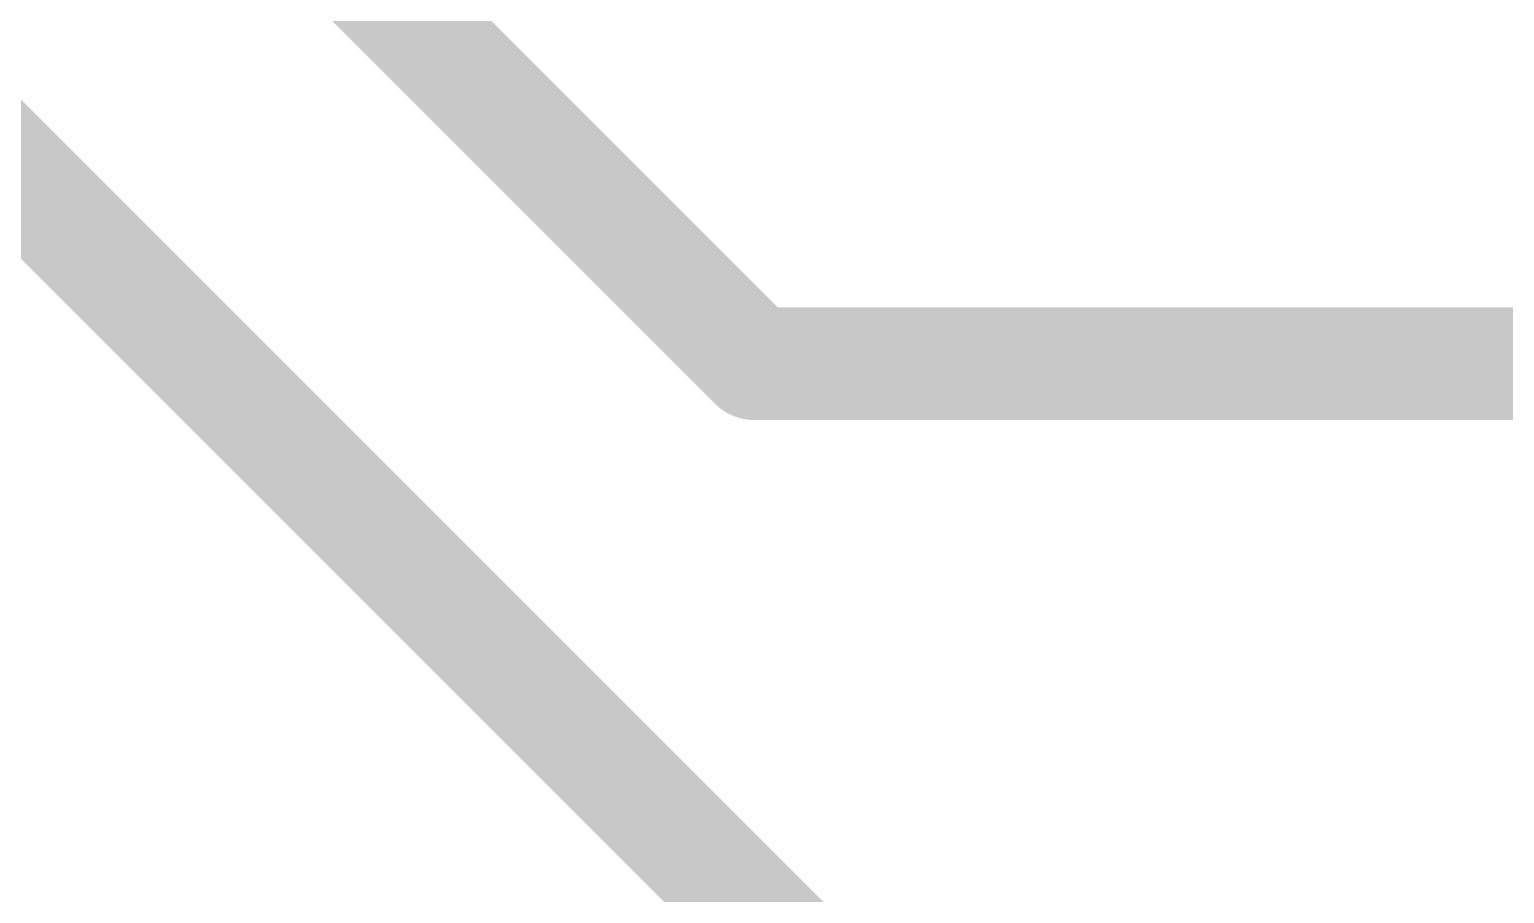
# Model space of a CAD drawing. Extents: x -5.1 to 50.9, y -12.7 to 61.1.
# Drawn here: x 5.953 to 9.279, y 34.366 to 36.314 of the extents above; entities that cross this region are included whole.
import ezdxf

# ---------------------------------------------------------------- set-up
doc = ezdxf.new("R2010")
doc.units = 0
doc.layers.add('1', color=12, linetype='CONTINUOUS')
doc.layers.add('16', color=132, linetype='CONTINUOUS')

msp = doc.modelspace()

# ---------------------------------------------------------------- linework, layer by layer
at = {"layer": '1', "const_width": 0.254}
for points in [[(3.048, 40.1), (7.588, 35.56)], [(7.588, 35.56), (29.21, 35.56)]]:
    msp.add_lwpolyline(points, dxfattribs=at)
at = {"layer": '1', "const_width": 0.127}
for points in [[(7.588, 35.6235, 1), (7.588, 35.4965)], [(7.5431, 35.5151, 1), (7.6329, 35.6049)]]:
    msp.add_lwpolyline(points, format="xyb", dxfattribs=at)
at = {"layer": '16', "const_width": 0.254}
msp.add_lwpolyline([(11.07, 30.84), (5.81, 36.1)], dxfattribs=at)

doc.saveas('drawing.dxf')
